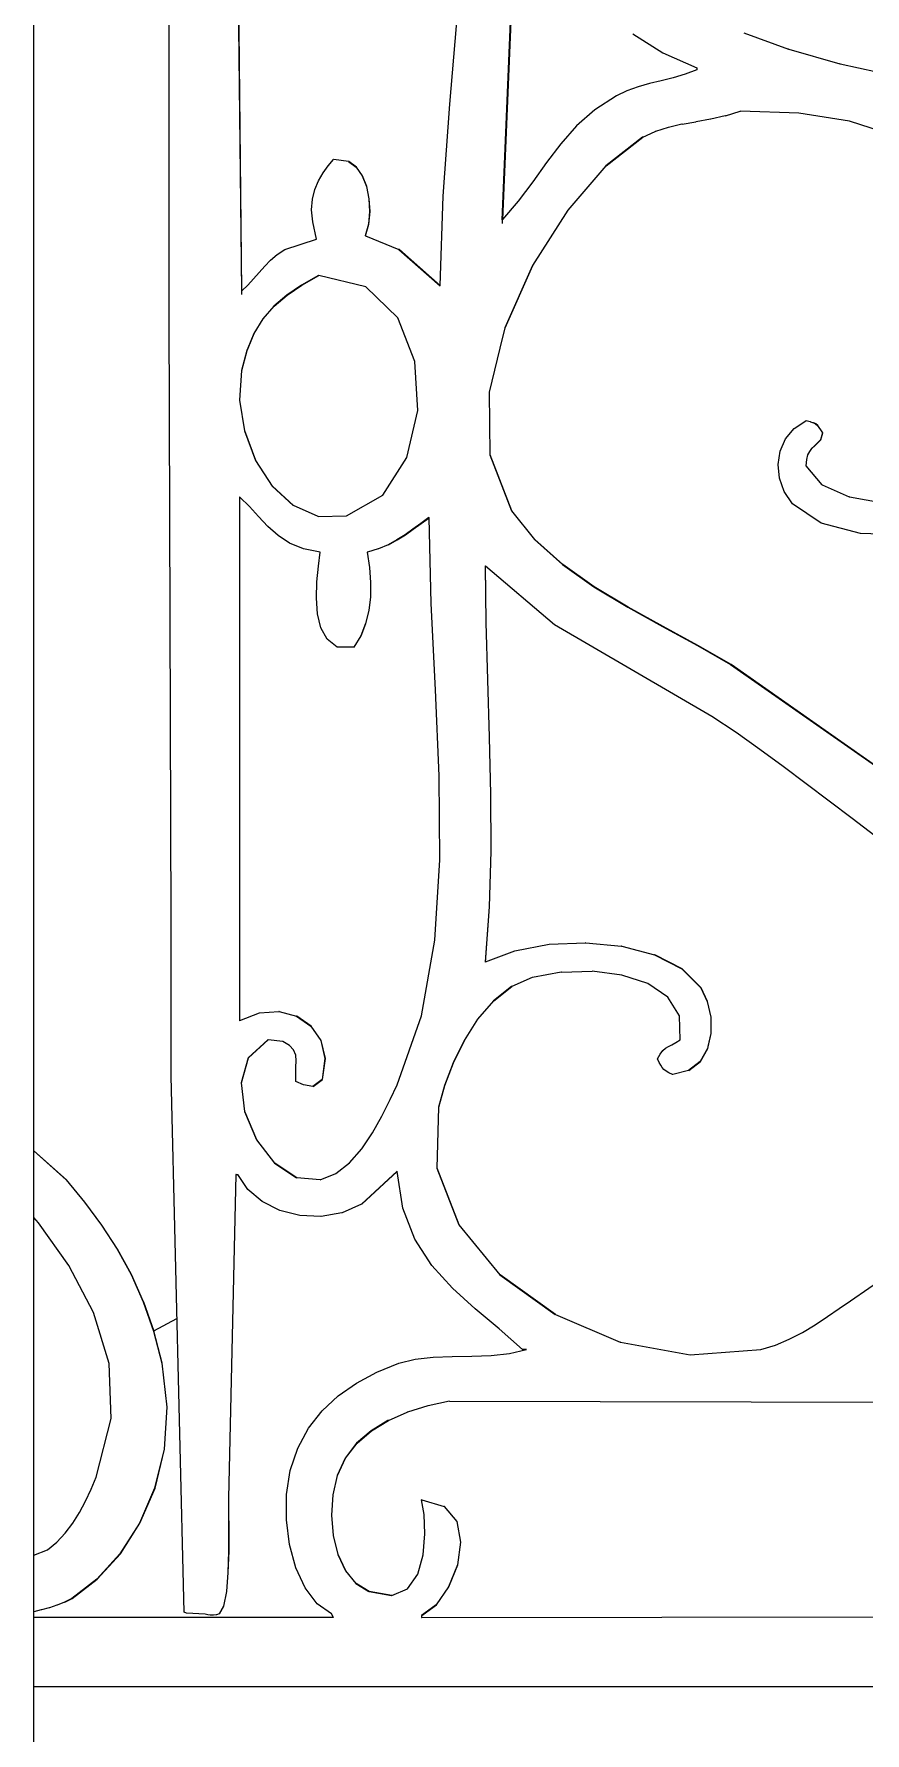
# Model space of a CAD drawing. Header units: inches. Extents: x 1397 to 20304, y -27267 to -746.
# Drawn here: x 17239.58 to 17246.61, y -23859.74 to -23845.36 of the extents above; entities that cross this region are included whole.
import ezdxf

# ---------------------------------------------------------------- set-up
doc = ezdxf.new("R2010")
doc.units = ezdxf.units.IN
doc.header["$LTSCALE"] = 17
doc.header["$MEASUREMENT"] = 0
doc.layers.add('25 BOT BAR', color=12, linetype='Continuous', lineweight=25)

# ---------------------------------------------------------------- blocks, each defined once
blk = doc.blocks.new('A$C261f3448')
for p, q in [((1.692, 20.047), (1.756, 14.221)), ((1.759, 14.224), (1.696, 20.047)), ((3.961, 14.823), (4.071, 17.456)), ((4.074, 17.453), (3.964, 14.827)), ((1.144, 14.031), (1.144, 16.885)), ((3.518, 15.804), (3.585, 16.599)), ((5.066, 16.399), (5.32, 16.239)), ((6.006, 16.408), (6.382, 16.269)), ((6.385, 16.269), (6.382, 16.269)), ((6.385, 16.269), (6.817, 16.144)), ((5.32, 16.239), (5.609, 16.11)), ((5.609, 16.11), (5.609, 16.095)), ((6.82, 16.144), (6.817, 16.144)), ((6.82, 16.144), (7.287, 16.043)), ((5.208, 15.977), (5.111, 15.95)), ((5.307, 16.002), (5.208, 15.977)), ((5.408, 16.027), (5.307, 16.002)), ((5.509, 16.057), (5.408, 16.027)), ((5.609, 16.095), (5.509, 16.057)), ((4.927, 15.875), (4.745, 15.756)), ((5.017, 15.917), (4.927, 15.875)), ((5.111, 15.95), (5.017, 15.917)), ((3.462, 15.024), (3.518, 15.804)), ((4.745, 15.756), (4.591, 15.619)), ((5.847, 15.704), (5.726, 15.676)), ((5.85, 15.704), (5.847, 15.704)), ((5.85, 15.704), (5.974, 15.744)), ((5.974, 15.744), (5.977, 15.744)), ((6.47, 15.726), (5.977, 15.744)), ((6.899, 15.659), (6.47, 15.726)), ((4.591, 15.619), (4.458, 15.469)), ((5.152, 15.524), (5.255, 15.573)), ((5.258, 15.573), (5.255, 15.573)), ((5.365, 15.607), (5.258, 15.573)), ((5.368, 15.607), (5.365, 15.607)), ((5.481, 15.633), (5.368, 15.607)), ((5.484, 15.633), (5.481, 15.633)), ((5.484, 15.633), (5.6, 15.654)), ((5.603, 15.654), (5.6, 15.654)), ((5.723, 15.676), (5.603, 15.654)), ((5.726, 15.676), (5.723, 15.676)), ((7.265, 15.541), (6.899, 15.659)), ((4.458, 15.469), (4.337, 15.309)), ((5.149, 15.524), (4.839, 15.282)), ((4.842, 15.282), (5.152, 15.524)), ((5.152, 15.524), (5.149, 15.524)), ((2.447, 15.221), (2.489, 15.28)), ((2.489, 15.28), (2.533, 15.334)), ((2.536, 15.334), (2.533, 15.334)), ((2.66, 15.319), (2.536, 15.334)), ((2.663, 15.319), (2.66, 15.319)), ((2.66, 15.319), (2.725, 15.271)), ((2.728, 15.271), (2.663, 15.319)), ((2.728, 15.271), (2.725, 15.271)), ((2.725, 15.271), (2.776, 15.198)), ((2.779, 15.198), (2.728, 15.271)), ((4.337, 15.309), (4.22, 15.145)), ((4.839, 15.282), (4.516, 14.907)), ((4.519, 14.907), (4.842, 15.282)), ((4.842, 15.282), (4.839, 15.282)), ((2.377, 15.081), (2.408, 15.155)), ((2.408, 15.155), (2.447, 15.221)), ((2.779, 15.198), (2.776, 15.198)), ((2.776, 15.198), (2.813, 15.106)), ((2.816, 15.106), (2.779, 15.198)), ((2.816, 15.106), (2.813, 15.106)), ((2.813, 15.106), (2.834, 15.002)), ((2.837, 15.002), (2.816, 15.106)), ((4.22, 15.145), (4.097, 14.981)), ((2.349, 14.908), (2.356, 14.999)), ((2.356, 14.999), (2.377, 15.081)), ((2.837, 15.002), (2.834, 15.002)), ((2.834, 15.002), (2.84, 14.894)), ((2.843, 14.894), (2.837, 15.002)), ((3.437, 14.268), (3.462, 15.024)), ((4.097, 14.981), (3.964, 14.827)), ((2.358, 14.807), (2.349, 14.908)), ((2.84, 14.894), (2.83, 14.787)), ((2.833, 14.787), (2.843, 14.894)), ((2.843, 14.894), (2.84, 14.894)), ((3.961, 14.823), (3.96, 14.821)), ((3.96, 14.821), (3.96, 14.792)), ((3.961, 14.821), (3.96, 14.821)), ((3.964, 14.827), (3.961, 14.823)), ((4.516, 14.907), (4.218, 14.438)), ((4.221, 14.438), (4.519, 14.907)), ((4.519, 14.907), (4.516, 14.907)), ((2.39, 14.66), (2.358, 14.807)), ((2.83, 14.787), (2.802, 14.69)), ((2.805, 14.69), (2.802, 14.69)), ((2.805, 14.69), (2.833, 14.787)), ((2.805, 14.69), (3.088, 14.573)), ((2.833, 14.787), (2.83, 14.787)), ((2.002, 14.484), (2.058, 14.531)), ((2.058, 14.531), (2.121, 14.573)), ((2.121, 14.573), (2.39, 14.66)), ((3.091, 14.573), (3.088, 14.573)), ((3.088, 14.573), (3.437, 14.265)), ((3.437, 14.268), (3.091, 14.573)), ((1.904, 14.379), (1.952, 14.432)), ((1.952, 14.432), (2.002, 14.484)), ((4.218, 14.438), (3.984, 13.911)), ((3.987, 13.911), (4.221, 14.438)), ((4.221, 14.438), (4.218, 14.438)), ((1.759, 14.224), (1.808, 14.271)), ((1.808, 14.271), (1.857, 14.325)), ((1.857, 14.325), (1.904, 14.379)), ((2.263, 14.272), (2.138, 14.187)), ((2.141, 14.187), (2.267, 14.272)), ((2.406, 14.353), (2.263, 14.272)), ((2.267, 14.272), (2.263, 14.272)), ((2.267, 14.272), (2.409, 14.353)), ((2.409, 14.353), (2.406, 14.353)), ((2.808, 14.258), (2.409, 14.353)), ((3.079, 13.995), (2.808, 14.258)), ((3.437, 14.265), (3.437, 14.268)), ((1.756, 14.221), (1.759, 14.224)), ((1.756, 14.221), (1.756, 14.192)), ((2.138, 14.187), (2.029, 14.093)), ((2.032, 14.093), (2.141, 14.187)), ((2.141, 14.187), (2.138, 14.187)), ((1.16, 8.878), (1.144, 14.031)), ((1.937, 13.986), (1.861, 13.863)), ((1.864, 13.863), (1.94, 13.986)), ((2.029, 14.093), (1.937, 13.986)), ((1.94, 13.986), (1.937, 13.986)), ((1.94, 13.986), (2.032, 14.093)), ((2.032, 14.093), (2.029, 14.093)), ((3.223, 13.624), (3.079, 13.995)), ((1.861, 13.863), (1.809, 13.737)), ((1.812, 13.737), (1.864, 13.863)), ((1.864, 13.863), (1.861, 13.863)), ((3.984, 13.911), (3.941, 13.737)), ((3.944, 13.737), (3.987, 13.911)), ((3.987, 13.911), (3.984, 13.911)), ((1.801, 13.718), (1.756, 13.548)), ((1.759, 13.548), (1.804, 13.718)), ((1.809, 13.737), (1.801, 13.718)), ((1.804, 13.718), (1.801, 13.718)), ((1.804, 13.718), (1.812, 13.737)), ((1.809, 13.737), (1.812, 13.737)), ((3.941, 13.737), (3.85, 13.365)), ((3.853, 13.365), (3.944, 13.737)), ((3.941, 13.737), (3.944, 13.737)), ((1.756, 13.548), (1.739, 13.298)), ((1.742, 13.298), (1.759, 13.548)), ((1.759, 13.548), (1.756, 13.548)), ((3.247, 13.209), (3.223, 13.624)), ((1.742, 13.298), (1.739, 13.298)), ((1.739, 13.298), (1.781, 13.037)), ((1.784, 13.037), (1.742, 13.298)), ((3.85, 13.365), (3.856, 12.836)), ((3.853, 13.365), (3.85, 13.365)), ((3.859, 12.836), (3.853, 13.365)), ((3.155, 12.812), (3.247, 13.209)), ((6.43, 13.058), (6.529, 13.123)), ((6.532, 13.123), (6.529, 13.123)), ((6.567, 13.115), (6.532, 13.123)), ((6.57, 13.115), (6.567, 13.115)), ((6.57, 13.115), (6.594, 13.106)), ((6.597, 13.106), (6.594, 13.106)), ((6.594, 13.106), (6.613, 13.096)), ((6.616, 13.096), (6.597, 13.106)), ((6.616, 13.096), (6.613, 13.096)), ((6.613, 13.096), (6.628, 13.083)), ((6.631, 13.083), (6.616, 13.096)), ((1.784, 13.037), (1.781, 13.037)), ((1.781, 13.037), (1.875, 12.788)), ((1.878, 12.788), (1.784, 13.037)), ((6.313, 12.866), (6.358, 12.97)), ((6.358, 12.97), (6.43, 13.058)), ((6.655, 12.962), (6.627, 12.934)), ((6.628, 13.083), (6.64, 13.066)), ((6.631, 13.083), (6.628, 13.083)), ((6.63, 12.934), (6.658, 12.962)), ((6.643, 13.066), (6.631, 13.083)), ((6.643, 13.066), (6.64, 13.066)), ((6.64, 13.066), (6.654, 13.046)), ((6.657, 13.046), (6.643, 13.066)), ((6.657, 13.046), (6.654, 13.046)), ((6.654, 13.046), (6.671, 13.021)), ((6.671, 13.021), (6.655, 12.962)), ((6.658, 12.962), (6.655, 12.962)), ((6.674, 13.021), (6.657, 13.046)), ((6.658, 12.962), (6.674, 13.021)), ((6.674, 13.021), (6.671, 13.021)), ((2.952, 12.494), (3.155, 12.812)), ((3.856, 12.836), (4.039, 12.362)), ((3.859, 12.836), (3.856, 12.836)), ((4.042, 12.362), (3.859, 12.836)), ((6.296, 12.752), (6.313, 12.866)), ((6.545, 12.834), (6.535, 12.794)), ((6.538, 12.794), (6.548, 12.834)), ((6.56, 12.864), (6.545, 12.834)), ((6.548, 12.834), (6.545, 12.834)), ((6.548, 12.834), (6.563, 12.864)), ((6.579, 12.889), (6.56, 12.864)), ((6.563, 12.864), (6.56, 12.864)), ((6.563, 12.864), (6.582, 12.889)), ((6.602, 12.911), (6.579, 12.889)), ((6.582, 12.889), (6.579, 12.889)), ((6.582, 12.889), (6.605, 12.911)), ((6.627, 12.934), (6.602, 12.911)), ((6.605, 12.911), (6.602, 12.911)), ((6.605, 12.911), (6.63, 12.934)), ((6.63, 12.934), (6.627, 12.934)), ((1.878, 12.788), (1.875, 12.788)), ((1.875, 12.788), (2.014, 12.57)), ((2.017, 12.57), (1.878, 12.788)), ((6.308, 12.636), (6.296, 12.752)), ((6.535, 12.794), (6.529, 12.743)), ((6.532, 12.743), (6.529, 12.743)), ((6.529, 12.743), (6.666, 12.581)), ((6.532, 12.743), (6.538, 12.794)), ((6.669, 12.581), (6.532, 12.743)), ((6.538, 12.794), (6.535, 12.794)), ((2.014, 12.57), (2.193, 12.405)), ((2.017, 12.57), (2.014, 12.57)), ((2.196, 12.405), (2.017, 12.57)), ((6.348, 12.523), (6.308, 12.636)), ((6.418, 12.421), (6.348, 12.523)), ((6.669, 12.581), (6.666, 12.581)), ((6.669, 12.581), (6.896, 12.478)), ((1.74, 12.479), (1.74, 8.044)), ((1.743, 12.476), (1.74, 12.479)), ((1.743, 8.045), (1.743, 12.476)), ((1.823, 12.397), (1.743, 12.476)), ((1.9, 12.312), (1.823, 12.397)), ((2.196, 12.405), (2.193, 12.405)), ((2.405, 12.314), (2.196, 12.405)), ((2.644, 12.318), (2.952, 12.494)), ((6.661, 12.256), (6.418, 12.421)), ((6.899, 12.478), (6.896, 12.478)), ((6.899, 12.478), (7.181, 12.429)), ((1.979, 12.229), (1.9, 12.312)), ((2.065, 12.153), (1.979, 12.229)), ((2.405, 12.314), (2.644, 12.318)), ((3.273, 12.254), (3.206, 12.205)), ((3.209, 12.205), (3.276, 12.254)), ((3.341, 12.304), (3.273, 12.254)), ((3.276, 12.254), (3.273, 12.254)), ((3.276, 12.254), (3.342, 12.301)), ((3.342, 12.301), (3.341, 12.304)), ((3.36, 11.577), (3.342, 12.301)), ((4.042, 12.362), (4.039, 12.362)), ((4.039, 12.362), (4.234, 12.119)), ((4.237, 12.119), (4.042, 12.362)), ((6.993, 12.17), (6.661, 12.256)), ((2.163, 12.088), (2.065, 12.153)), ((2.28, 12.039), (2.163, 12.088)), ((3.071, 12.114), (2.996, 12.074)), ((2.999, 12.074), (3.074, 12.114)), ((3.14, 12.158), (3.071, 12.114)), ((3.074, 12.114), (3.071, 12.114)), ((3.074, 12.114), (3.143, 12.158)), ((3.206, 12.205), (3.14, 12.158)), ((3.143, 12.158), (3.14, 12.158)), ((3.143, 12.158), (3.209, 12.205)), ((3.209, 12.205), (3.206, 12.205)), ((4.234, 12.119), (4.47, 11.906)), ((4.237, 12.119), (4.234, 12.119)), ((4.473, 11.906), (4.237, 12.119)), ((7.374, 12.156), (6.993, 12.17)), ((2.422, 12.011), (2.28, 12.039)), ((2.406, 11.891), (2.422, 12.011)), ((2.818, 12.011), (2.838, 11.88)), ((2.821, 12.011), (2.818, 12.011)), ((2.913, 12.039), (2.821, 12.011)), ((2.841, 11.88), (2.821, 12.011)), ((2.916, 12.039), (2.913, 12.039)), ((2.996, 12.074), (2.916, 12.039)), ((2.999, 12.074), (2.996, 12.074)), ((2.393, 11.759), (2.406, 11.891)), ((2.841, 11.88), (2.838, 11.88)), ((2.838, 11.88), (2.848, 11.753)), ((2.851, 11.753), (2.841, 11.88)), ((3.817, 11.894), (3.823, 11.414)), ((3.82, 11.891), (3.817, 11.894)), ((3.826, 11.414), (3.82, 11.891)), ((4.404, 11.396), (3.82, 11.891)), ((4.47, 11.906), (4.737, 11.717)), ((4.473, 11.906), (4.47, 11.906)), ((4.74, 11.717), (4.473, 11.906)), ((2.389, 11.622), (2.393, 11.759)), ((2.848, 11.753), (2.846, 11.632)), ((2.851, 11.753), (2.848, 11.753)), ((2.849, 11.632), (2.851, 11.753)), ((4.737, 11.717), (5.023, 11.545)), ((4.74, 11.717), (4.737, 11.717)), ((5.026, 11.545), (4.74, 11.717)), ((2.398, 11.49), (2.389, 11.622)), ((2.832, 11.516), (2.805, 11.406)), ((2.808, 11.406), (2.835, 11.516)), ((2.846, 11.632), (2.832, 11.516)), ((2.835, 11.516), (2.832, 11.516)), ((2.835, 11.516), (2.849, 11.632)), ((2.849, 11.632), (2.846, 11.632)), ((3.397, 10.844), (3.36, 11.577)), ((5.026, 11.545), (5.023, 11.545)), ((5.023, 11.545), (5.318, 11.382)), ((5.322, 11.382), (5.026, 11.545)), ((2.427, 11.371), (2.398, 11.49)), ((2.481, 11.273), (2.427, 11.371)), ((2.805, 11.406), (2.764, 11.302)), ((2.767, 11.302), (2.808, 11.406)), ((2.808, 11.406), (2.805, 11.406)), ((3.823, 11.414), (3.836, 10.93)), ((3.826, 11.414), (3.823, 11.414)), ((3.84, 10.93), (3.826, 11.414)), ((5.736, 10.62), (4.404, 11.396)), ((5.318, 11.382), (5.613, 11.222)), ((5.322, 11.382), (5.318, 11.382)), ((5.616, 11.222), (5.322, 11.382)), ((2.565, 11.206), (2.481, 11.273)), ((2.764, 11.302), (2.707, 11.206)), ((2.71, 11.206), (2.767, 11.302)), ((2.767, 11.302), (2.764, 11.302)), ((5.616, 11.222), (5.613, 11.222)), ((5.613, 11.222), (5.894, 11.059)), ((5.897, 11.059), (5.616, 11.222)), ((2.707, 11.206), (2.565, 11.206)), ((2.71, 11.206), (2.707, 11.206)), ((5.894, 11.059), (7.147, 10.181)), ((5.897, 11.059), (5.894, 11.059)), ((7.147, 10.183), (5.897, 11.059)), ((3.429, 10.116), (3.397, 10.844)), ((3.836, 10.93), (3.852, 10.445)), ((3.84, 10.93), (3.836, 10.93)), ((3.855, 10.445), (3.84, 10.93)), ((5.94, 10.483), (5.736, 10.62)), ((3.852, 10.445), (3.863, 9.961)), ((3.855, 10.445), (3.852, 10.445)), ((3.866, 9.961), (3.855, 10.445)), ((6.141, 10.341), (5.94, 10.483)), ((6.338, 10.196), (6.141, 10.341)), ((3.434, 9.405), (3.429, 10.116)), ((6.533, 10.049), (6.338, 10.196)), ((3.863, 9.961), (3.865, 9.481)), ((3.866, 9.961), (3.863, 9.961)), ((3.868, 9.481), (3.866, 9.961)), ((6.727, 9.902), (6.533, 10.049)), ((6.921, 9.755), (6.727, 9.902)), ((7.115, 9.61), (6.921, 9.755)), ((3.391, 8.725), (3.434, 9.405)), ((3.865, 9.481), (3.851, 9.007)), ((3.854, 9.007), (3.868, 9.481)), ((3.868, 9.481), (3.865, 9.481)), ((3.851, 9.007), (3.817, 8.541)), ((3.82, 8.543), (3.854, 9.007)), ((3.854, 9.007), (3.851, 9.007)), ((1.16, 7.575), (1.16, 8.878)), ((3.278, 8.086), (3.391, 8.725)), ((3.82, 8.543), (4.068, 8.637)), ((4.068, 8.637), (4.359, 8.692)), ((4.359, 8.692), (4.667, 8.704)), ((4.67, 8.704), (4.667, 8.704)), ((4.67, 8.704), (4.971, 8.674)), ((4.974, 8.674), (4.971, 8.674)), ((4.974, 8.674), (5.249, 8.601)), ((3.817, 8.541), (3.82, 8.543)), ((5.249, 8.601), (5.48, 8.483)), ((5.252, 8.601), (5.249, 8.601)), ((5.483, 8.483), (5.252, 8.601)), ((4.214, 8.41), (4.044, 8.334)), ((4.217, 8.41), (4.214, 8.41)), ((4.461, 8.455), (4.217, 8.41)), ((4.464, 8.455), (4.461, 8.455)), ((4.464, 8.455), (4.721, 8.463)), ((4.972, 8.431), (4.721, 8.463)), ((5.193, 8.359), (4.972, 8.431)), ((5.363, 8.244), (5.193, 8.359)), ((5.48, 8.483), (5.641, 8.322)), ((5.483, 8.483), (5.48, 8.483)), ((5.644, 8.322), (5.483, 8.483)), ((3.887, 8.212), (3.753, 8.057)), ((3.756, 8.057), (3.89, 8.212)), ((4.041, 8.334), (3.887, 8.212)), ((3.89, 8.212), (3.887, 8.212)), ((3.89, 8.212), (4.044, 8.334)), ((4.044, 8.334), (4.041, 8.334)), ((5.461, 8.086), (5.363, 8.244)), ((5.641, 8.322), (5.696, 8.206)), ((5.644, 8.322), (5.641, 8.322)), ((5.699, 8.206), (5.644, 8.322)), ((5.696, 8.206), (5.725, 8.073)), ((5.699, 8.206), (5.696, 8.206)), ((5.728, 8.073), (5.699, 8.206)), ((1.743, 8.045), (1.908, 8.11)), ((1.908, 8.11), (2.071, 8.121)), ((2.074, 8.121), (2.071, 8.121)), ((2.074, 8.121), (2.22, 8.082)), ((2.223, 8.082), (2.22, 8.082)), ((2.22, 8.082), (2.342, 7.999)), ((2.345, 7.999), (2.223, 8.082)), ((3.072, 7.502), (3.278, 8.086)), ((3.753, 8.057), (3.64, 7.878)), ((3.643, 7.878), (3.756, 8.057)), ((3.756, 8.057), (3.753, 8.057)), ((5.466, 7.883), (5.461, 8.086)), ((5.725, 8.073), (5.726, 7.937)), ((5.728, 8.073), (5.725, 8.073)), ((5.729, 7.937), (5.728, 8.073)), ((1.74, 8.044), (1.743, 8.045)), ((2.342, 7.999), (2.427, 7.878)), ((2.345, 7.999), (2.342, 7.999)), ((2.43, 7.878), (2.345, 7.999)), ((5.726, 7.937), (5.7, 7.824)), ((5.704, 7.825), (5.729, 7.937)), ((5.729, 7.937), (5.726, 7.937)), ((1.978, 7.883), (1.812, 7.731)), ((1.815, 7.731), (1.981, 7.882)), ((1.981, 7.882), (1.978, 7.883)), ((2.105, 7.868), (1.981, 7.882)), ((2.163, 7.835), (2.105, 7.868)), ((2.197, 7.797), (2.163, 7.835)), ((2.214, 7.754), (2.197, 7.797)), ((2.427, 7.878), (2.462, 7.725)), ((2.43, 7.878), (2.427, 7.878)), ((2.465, 7.725), (2.43, 7.878)), ((3.64, 7.878), (3.546, 7.687)), ((3.549, 7.687), (3.643, 7.878)), ((3.643, 7.878), (3.64, 7.878)), ((5.298, 7.762), (5.32, 7.791)), ((5.32, 7.791), (5.343, 7.811)), ((5.343, 7.811), (5.368, 7.827)), ((5.368, 7.827), (5.397, 7.841)), ((5.397, 7.841), (5.429, 7.859)), ((5.429, 7.859), (5.466, 7.883)), ((5.697, 7.808), (5.635, 7.699)), ((5.638, 7.699), (5.7, 7.808)), ((5.7, 7.824), (5.697, 7.808)), ((5.7, 7.808), (5.697, 7.808)), ((5.7, 7.808), (5.704, 7.825)), ((5.7, 7.824), (5.704, 7.825)), ((1.812, 7.731), (1.752, 7.517)), ((1.756, 7.517), (1.815, 7.731)), ((1.815, 7.731), (1.812, 7.731)), ((2.218, 7.705), (2.214, 7.754)), ((2.214, 7.594), (2.216, 7.652)), ((2.216, 7.652), (2.218, 7.705)), ((2.462, 7.725), (2.438, 7.546)), ((2.441, 7.546), (2.465, 7.725)), ((2.465, 7.725), (2.462, 7.725)), ((3.546, 7.687), (3.473, 7.495)), ((3.476, 7.495), (3.549, 7.687)), ((3.549, 7.687), (3.546, 7.687)), ((5.276, 7.722), (5.298, 7.762)), ((5.29, 7.691), (5.276, 7.722)), ((5.302, 7.667), (5.29, 7.691)), ((5.315, 7.648), (5.302, 7.667)), ((5.329, 7.632), (5.315, 7.648)), ((5.348, 7.618), (5.329, 7.632)), ((5.635, 7.699), (5.537, 7.622)), ((5.541, 7.622), (5.638, 7.699)), ((5.638, 7.699), (5.635, 7.699)), ((1.271, 3.037), (1.16, 7.575)), ((1.752, 7.517), (1.782, 7.275)), ((1.756, 7.517), (1.752, 7.517)), ((1.785, 7.275), (1.756, 7.517)), ((2.216, 7.531), (2.214, 7.594)), ((2.279, 7.502), (2.216, 7.531)), ((2.358, 7.487), (2.279, 7.502)), ((2.438, 7.546), (2.358, 7.487)), ((2.361, 7.487), (2.358, 7.487)), ((2.361, 7.487), (2.441, 7.546)), ((2.441, 7.546), (2.438, 7.546)), ((3.013, 7.376), (3.072, 7.502)), ((3.473, 7.495), (3.421, 7.312)), ((3.424, 7.312), (3.476, 7.495)), ((3.476, 7.495), (3.473, 7.495)), ((5.372, 7.604), (5.348, 7.618)), ((5.403, 7.59), (5.372, 7.604)), ((5.406, 7.59), (5.403, 7.59)), ((5.405, 7.59), (5.406, 7.59)), ((5.537, 7.622), (5.406, 7.59)), ((5.541, 7.622), (5.537, 7.622)), ((2.944, 7.237), (3.013, 7.376)), ((1.785, 7.275), (1.782, 7.275)), ((1.782, 7.275), (1.882, 7.037)), ((1.885, 7.037), (1.785, 7.275)), ((2.865, 7.095), (2.944, 7.237)), ((3.421, 7.312), (3.407, 6.795)), ((3.41, 6.795), (3.424, 7.312)), ((3.424, 7.312), (3.421, 7.312)), ((2.774, 6.96), (2.865, 7.095)), ((0.275, 6.697), (0, 6.944)), ((0, 6.942), (0.272, 6.697)), ((1.882, 7.037), (2.035, 6.839)), ((1.885, 7.037), (1.882, 7.037)), ((2.038, 6.839), (1.885, 7.037)), ((2.67, 6.842), (2.774, 6.96)), ((2.038, 6.839), (2.035, 6.839)), ((2.035, 6.839), (2.221, 6.714)), ((2.224, 6.714), (2.038, 6.839)), ((2.553, 6.751), (2.67, 6.842)), ((3.072, 6.77), (2.771, 6.492)), ((2.774, 6.492), (3.072, 6.768)), ((3.072, 6.768), (3.072, 6.77)), ((3.121, 6.457), (3.072, 6.768)), ((3.407, 6.795), (3.593, 6.315)), ((3.41, 6.795), (3.407, 6.795)), ((3.597, 6.315), (3.41, 6.795)), ((0.275, 6.697), (0.272, 6.697)), ((0.272, 6.697), (0.427, 6.508)), ((0.43, 6.508), (0.275, 6.697)), ((1.708, 6.741), (1.645, 4.003)), ((1.648, 4.003), (1.711, 6.741)), ((1.711, 6.741), (1.708, 6.741)), ((1.711, 6.741), (1.724, 6.741)), ((1.809, 6.615), (1.724, 6.741)), ((2.224, 6.714), (2.221, 6.714)), ((2.422, 6.697), (2.224, 6.714)), ((2.422, 6.697), (2.553, 6.751)), ((0.43, 6.508), (0.427, 6.508)), ((0.427, 6.508), (0.571, 6.314)), ((0.574, 6.314), (0.43, 6.508)), ((1.931, 6.513), (1.809, 6.615)), ((2.081, 6.438), (1.931, 6.513)), ((2.771, 6.492), (2.607, 6.417)), ((2.774, 6.492), (2.771, 6.492)), ((0.037, 6.333), (0, 6.377)), ((0.295, 5.971), (0.037, 6.333)), ((2.25, 6.395), (2.081, 6.438)), ((2.427, 6.386), (2.25, 6.395)), ((2.43, 6.386), (2.427, 6.386)), ((2.604, 6.417), (2.43, 6.386)), ((2.607, 6.417), (2.604, 6.417)), ((3.223, 6.195), (3.121, 6.457)), ((0.571, 6.314), (0.703, 6.11)), ((0.574, 6.314), (0.571, 6.314)), ((0.706, 6.11), (0.574, 6.314)), ((3.366, 5.973), (3.223, 6.195)), ((3.593, 6.315), (3.941, 5.894)), ((3.597, 6.315), (3.593, 6.315)), ((3.944, 5.894), (3.597, 6.315)), ((0.706, 6.11), (0.703, 6.11)), ((0.703, 6.11), (0.822, 5.895)), ((0.825, 5.895), (0.706, 6.11)), ((0.505, 5.573), (0.295, 5.971)), ((3.54, 5.78), (3.366, 5.973)), ((0.822, 5.895), (0.925, 5.664)), ((0.825, 5.895), (0.822, 5.895)), ((0.928, 5.664), (0.825, 5.895)), ((3.733, 5.604), (3.54, 5.78)), ((3.941, 5.894), (4.409, 5.556)), ((3.944, 5.894), (3.941, 5.894)), ((4.412, 5.556), (3.944, 5.894)), ((6.909, 5.672), (7.218, 5.886)), ((0.928, 5.664), (0.925, 5.664)), ((0.925, 5.664), (1.012, 5.415)), ((0.928, 5.664), (1.015, 5.415)), ((6.813, 5.607), (6.909, 5.672)), ((0.636, 5.141), (0.505, 5.573)), ((1.014, 5.42), (1.21, 5.523)), ((3.935, 5.436), (3.733, 5.604)), ((4.412, 5.556), (4.409, 5.556)), ((4.412, 5.556), (4.959, 5.322)), ((6.502, 5.405), (6.61, 5.471)), ((6.61, 5.471), (6.714, 5.539)), ((6.714, 5.539), (6.813, 5.607)), ((1.015, 5.415), (1.012, 5.415)), ((1.012, 5.415), (1.081, 5.145)), ((1.084, 5.145), (1.015, 5.415)), ((4.134, 5.262), (3.935, 5.436)), ((4.962, 5.322), (4.959, 5.322)), ((4.962, 5.322), (5.552, 5.217)), ((6.272, 5.298), (6.39, 5.347)), ((6.39, 5.347), (6.502, 5.405)), ((3.088, 5.145), (3.224, 5.179)), ((3.224, 5.179), (3.376, 5.196)), ((3.376, 5.196), (3.538, 5.202)), ((3.538, 5.202), (3.703, 5.204)), ((3.703, 5.204), (3.867, 5.21)), ((3.867, 5.21), (4.023, 5.227)), ((4.023, 5.227), (4.166, 5.262)), ((4.166, 5.262), (4.134, 5.262)), ((5.552, 5.217), (6.148, 5.262)), ((6.148, 5.262), (6.272, 5.298)), ((0.653, 4.676), (0.636, 5.141)), ((1.084, 5.145), (1.081, 5.145)), ((1.081, 5.145), (1.125, 4.772)), ((1.128, 4.772), (1.084, 5.145)), ((2.73, 4.976), (2.902, 5.068)), ((2.902, 5.068), (3.088, 5.145)), ((2.574, 4.868), (2.73, 4.976)), ((1.125, 4.772), (1.101, 4.417)), ((1.104, 4.417), (1.128, 4.772)), ((1.128, 4.772), (1.125, 4.772)), ((2.437, 4.741), (2.574, 4.868)), ((3.331, 4.784), (3.159, 4.73)), ((3.334, 4.784), (3.331, 4.784)), ((3.516, 4.823), (3.334, 4.784)), ((3.516, 4.823), (10.334, 4.808)), ((0.526, 4.179), (0.653, 4.676)), ((2.322, 4.594), (2.437, 4.741)), ((2.995, 4.66), (2.852, 4.573)), ((2.855, 4.573), (2.998, 4.66)), ((2.998, 4.66), (2.995, 4.66)), ((2.998, 4.66), (3.156, 4.73)), ((3.159, 4.73), (3.156, 4.73)), ((2.232, 4.427), (2.322, 4.594)), ((2.73, 4.467), (2.633, 4.341)), ((2.636, 4.341), (2.733, 4.467)), ((2.852, 4.573), (2.73, 4.467)), ((2.733, 4.467), (2.73, 4.467)), ((2.733, 4.467), (2.855, 4.573)), ((2.855, 4.573), (2.852, 4.573)), ((1.101, 4.417), (1.021, 4.088)), ((1.024, 4.088), (1.104, 4.417)), ((1.104, 4.417), (1.101, 4.417)), ((2.168, 4.237), (2.232, 4.427)), ((2.633, 4.341), (2.565, 4.194)), ((2.568, 4.194), (2.636, 4.341)), ((2.636, 4.341), (2.633, 4.341)), ((0.483, 4.078), (0.526, 4.179)), ((2.136, 4.033), (2.168, 4.237)), ((2.565, 4.194), (2.527, 4.03)), ((2.53, 4.03), (2.568, 4.194)), ((2.568, 4.194), (2.565, 4.194)), ((0.436, 3.978), (0.483, 4.078)), ((1.021, 4.088), (0.893, 3.79)), ((0.896, 3.79), (1.024, 4.088)), ((1.024, 4.088), (1.021, 4.088)), ((2.135, 3.819), (2.136, 4.033)), ((2.527, 4.03), (2.516, 3.857)), ((2.519, 3.857), (2.53, 4.03)), ((2.53, 4.03), (2.527, 4.03)), ((0.385, 3.882), (0.436, 3.978)), ((1.645, 4.003), (1.646, 3.889)), ((1.648, 4.003), (1.645, 4.003)), ((1.649, 3.889), (1.646, 3.889)), ((1.646, 3.889), (1.647, 3.733)), ((1.649, 3.889), (1.648, 4.003)), ((1.65, 3.733), (1.649, 3.889)), ((3.281, 3.989), (3.278, 3.989)), ((3.3, 3.863), (3.278, 3.989)), ((3.281, 3.989), (3.281, 3.988)), ((3.281, 3.989), (3.471, 3.932)), ((3.471, 3.932), (3.577, 3.804)), ((3.474, 3.932), (3.471, 3.932)), ((3.58, 3.804), (3.474, 3.932)), ((0.265, 3.707), (0.329, 3.791)), ((0.329, 3.791), (0.385, 3.882)), ((0.893, 3.79), (0.727, 3.531)), ((0.731, 3.531), (0.896, 3.79)), ((0.896, 3.79), (0.893, 3.79)), ((2.162, 3.609), (2.135, 3.819)), ((2.519, 3.857), (2.516, 3.857)), ((2.516, 3.857), (2.531, 3.685)), ((2.534, 3.685), (2.519, 3.857)), ((3.308, 3.699), (3.3, 3.863)), ((3.577, 3.804), (3.609, 3.63)), ((3.58, 3.804), (3.577, 3.804)), ((3.612, 3.63), (3.58, 3.804)), ((0.114, 3.564), (0.194, 3.631)), ((0.194, 3.631), (0.265, 3.707)), ((1.647, 3.733), (1.647, 3.554)), ((1.65, 3.733), (1.647, 3.733)), ((1.65, 3.554), (1.65, 3.733)), ((2.216, 3.412), (2.162, 3.609)), ((2.534, 3.685), (2.531, 3.685)), ((2.531, 3.685), (2.571, 3.525)), ((2.574, 3.525), (2.534, 3.685)), ((3.293, 3.522), (3.308, 3.699)), ((3.609, 3.63), (3.582, 3.437)), ((3.585, 3.437), (3.612, 3.63)), ((3.612, 3.63), (3.609, 3.63)), ((0, 3.519), (0.114, 3.564)), ((0.727, 3.531), (0.533, 3.317)), ((0.536, 3.317), (0.731, 3.531)), ((0.731, 3.531), (0.727, 3.531)), ((1.647, 3.554), (1.641, 3.374)), ((1.644, 3.374), (1.65, 3.554)), ((1.65, 3.554), (1.647, 3.554)), ((2.574, 3.525), (2.571, 3.525)), ((2.571, 3.525), (2.636, 3.386)), ((2.639, 3.386), (2.574, 3.525)), ((3.247, 3.358), (3.293, 3.522)), ((0.533, 3.317), (0.32, 3.154)), ((0.323, 3.154), (0.536, 3.317)), ((0.536, 3.317), (0.533, 3.317)), ((1.641, 3.374), (1.628, 3.212)), ((1.631, 3.212), (1.644, 3.374)), ((1.644, 3.374), (1.641, 3.374)), ((2.294, 3.242), (2.216, 3.412)), ((2.639, 3.386), (2.636, 3.386)), ((2.636, 3.386), (2.724, 3.279)), ((2.727, 3.279), (2.639, 3.386)), ((3.161, 3.234), (3.247, 3.358)), ((3.582, 3.437), (3.508, 3.251)), ((3.511, 3.251), (3.585, 3.437)), ((3.585, 3.437), (3.582, 3.437)), ((1.628, 3.212), (1.604, 3.088)), ((1.607, 3.088), (1.631, 3.212)), ((1.631, 3.212), (1.628, 3.212)), ((2.395, 3.108), (2.294, 3.242)), ((2.727, 3.279), (2.724, 3.279)), ((2.724, 3.279), (2.834, 3.213)), ((2.837, 3.213), (2.727, 3.279)), ((2.837, 3.213), (2.834, 3.213)), ((3.027, 3.177), (2.837, 3.213)), ((2.837, 3.213), (3.026, 3.177)), ((3.026, 3.177), (3.027, 3.177)), ((3.027, 3.177), (3.161, 3.234)), ((3.508, 3.251), (3.403, 3.099)), ((3.406, 3.099), (3.511, 3.251)), ((3.511, 3.251), (3.508, 3.251)), ((0.06, 3.057), (0, 3.041)), ((0.063, 3.057), (0.06, 3.057)), ((0.128, 3.075), (0.063, 3.057)), ((0.131, 3.075), (0.128, 3.075)), ((0.194, 3.096), (0.131, 3.075)), ((0.197, 3.096), (0.194, 3.096)), ((0.258, 3.121), (0.197, 3.096)), ((0.32, 3.154), (0.258, 3.121)), ((0.261, 3.121), (0.258, 3.121)), ((0.261, 3.121), (0.323, 3.154)), ((0.323, 3.154), (0.32, 3.154)), ((1.291, 3.028), (1.271, 3.037)), ((1.448, 3.02), (1.291, 3.028)), ((1.566, 3.022), (1.543, 3.014)), ((1.604, 3.088), (1.566, 3.022)), ((1.569, 3.022), (1.566, 3.022)), ((1.569, 3.022), (1.607, 3.088)), ((1.607, 3.088), (1.604, 3.088)), ((2.517, 3.022), (2.395, 3.108)), ((2.533, 2.993), (2.517, 3.022)), ((3.403, 3.099), (3.278, 3.008)), ((3.281, 3.008), (3.406, 3.099)), ((3.406, 3.099), (3.403, 3.099)), ((2.533, 2.993), (0, 2.993)), ((1.47, 3.014), (1.448, 3.02)), ((1.492, 3.011), (1.47, 3.014)), ((1.516, 3.011), (1.492, 3.011)), ((1.519, 3.011), (1.516, 3.011)), ((1.54, 3.014), (1.519, 3.011)), ((1.543, 3.014), (1.54, 3.014)), ((3.281, 3.008), (3.278, 3.008)), ((3.278, 3.008), (3.278, 2.993)), ((3.278, 2.993), (3.281, 2.993)), ((3.281, 2.993), (3.281, 3.008)), ((3.281, 2.993), (14.948, 3.008)), ((0, 2.408), (16.692, 2.408))]:
    blk.add_line(p, q)

msp = doc.modelspace()

# ---------------------------------------------------------------- linework, layer by layer
at = {"layer": '25 BOT BAR'}
msp.add_line((17239.583, -24061.759), (17239.583, -23558.919), dxfattribs=at)

# ---------------------------------------------------------------- block references
msp.add_blockref('A$C261f3448', (17239.583, -23861.759), dxfattribs=at)

doc.saveas('drawing.dxf')
